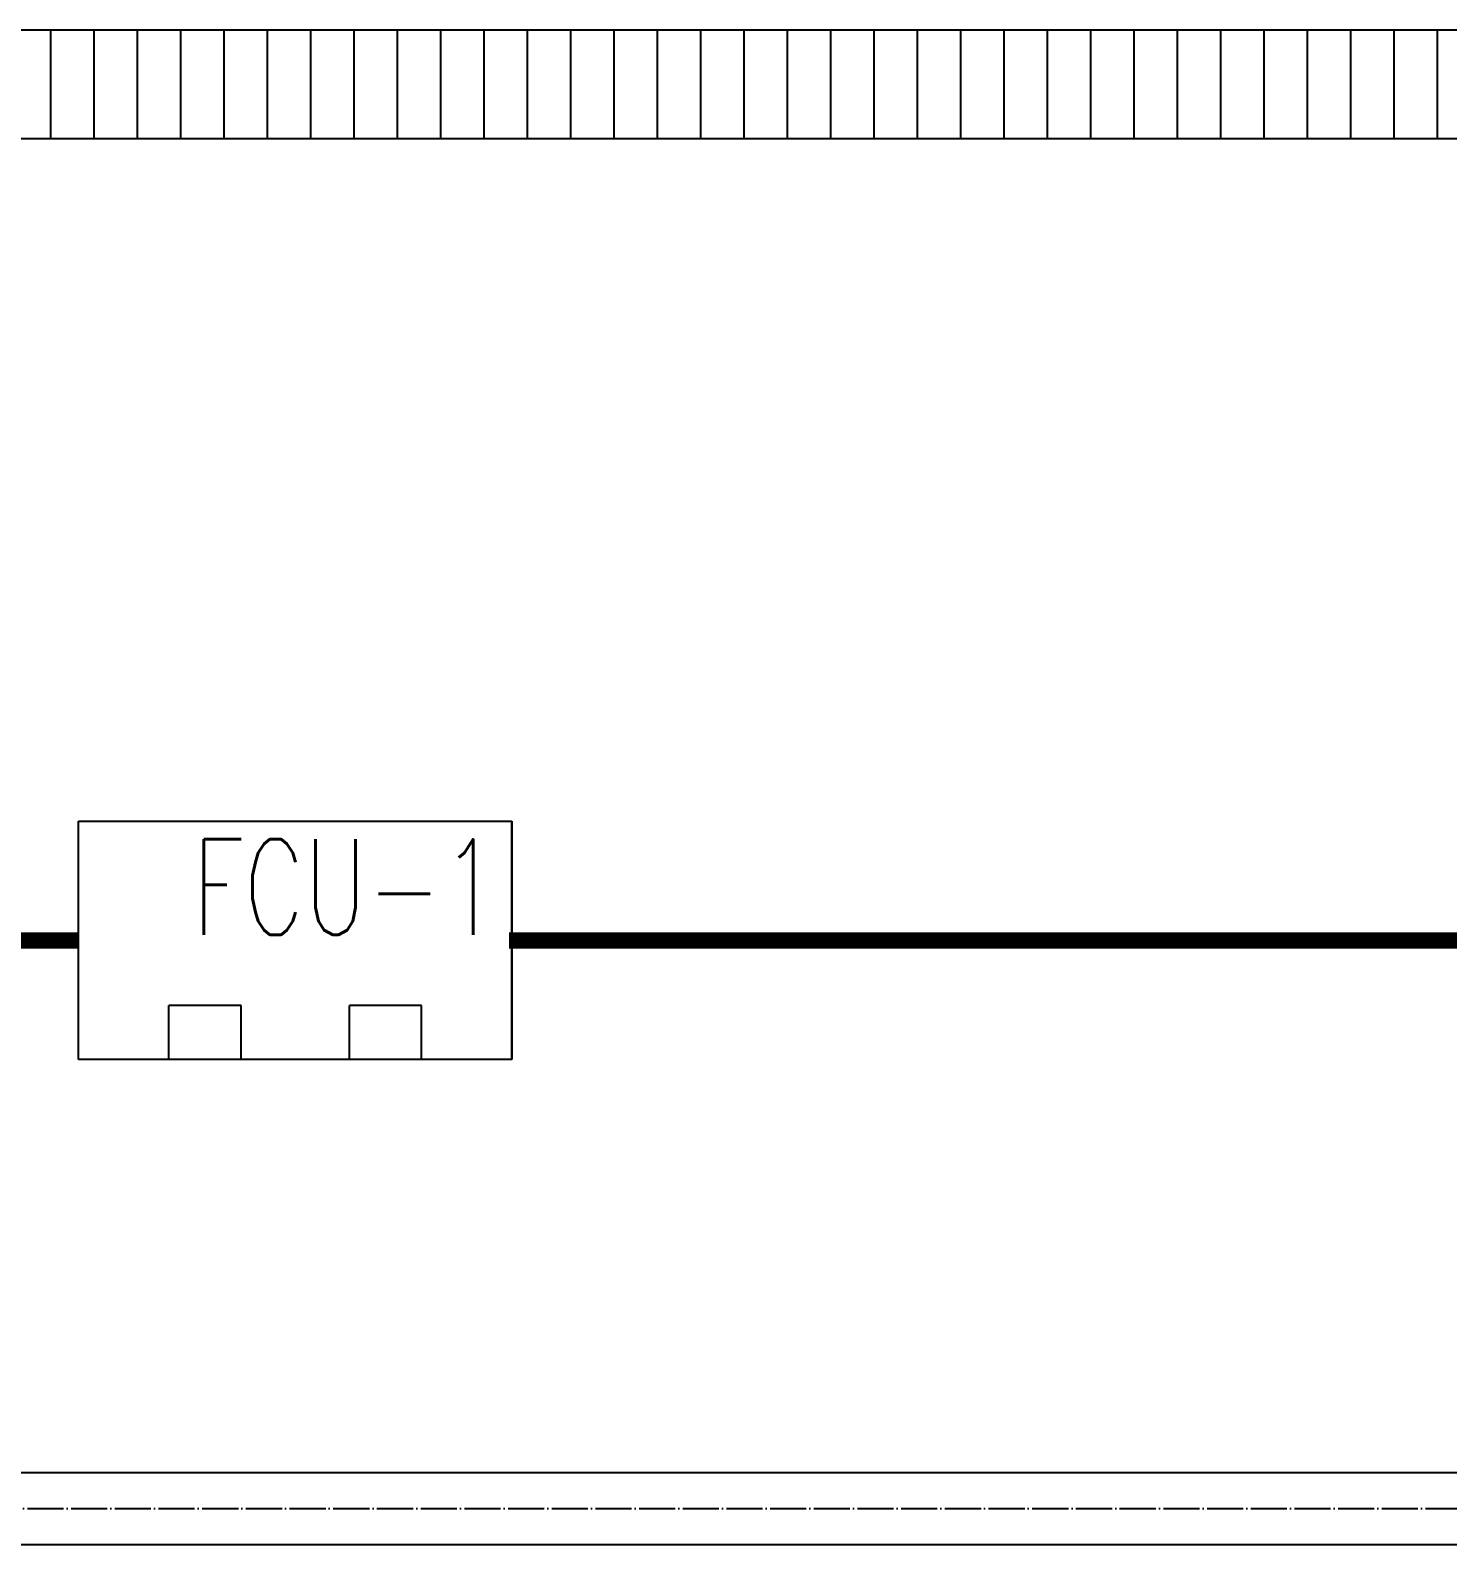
# Model space of a CAD drawing. Extents: x 815029915 to 815825525, y 579155098 to 579748855.
# Drawn here: x 815191797 to 815195722, y 579471509 to 579475702 of the extents above; entities that cross this region are included whole.
import ezdxf

# ---------------------------------------------------------------- set-up
doc = ezdxf.new("R2010")
doc.units = 0
doc.header["$LTSCALE"] = 100
doc.header["$MEASUREMENT"] = 0
doc.linetypes.add('DOTE', pattern=[2.42, 2, -0.2, 0.02, -0.2])
for name, color, linetype in [('DIM_SYMB', 3, 'Continuous'), ('H-TH_TEXT', 3, 'Continuous'), ('H-空调-VRV-设备', 7, 'Continuous'), ('电-强电平面-线缆', 3, 'Continuous'), ('电-桥架', 4, 'Continuous')]:
    doc.layers.add(name, color=color, linetype=linetype)
doc.styles.add('_TCH_DIM', font='SIMPLEX', dxfattribs={"bigfont": 'GBCBIG'})

# ---------------------------------------------------------------- blocks, each defined once
blk = doc.blocks.new('$VRV_美的$00000019')
for p, q in [((-600, 330), (600, 330)), ((-600, -330), (-600, 330)), ((600, 330), (600, -330)), ((600, -330), (600, 330)), ((-150, -180), (-350, -180)), ((-350, -330), (-350, -180)), ((-150, -330), (-150, -180)), ((350, -180), (150, -180)), ((150, -330), (150, -180)), ((350, -330), (350, -180)), ((600, -330), (-600, -330))]:
    blk.add_line(p, q)

msp = doc.modelspace()

# ---------------------------------------------------------------- linework, layer by layer
for p, q in [((815203410.6, 579475702.4), (815148180.5, 579475702.4)), ((815148180.5, 579475402.4), (815203710.6, 579475402.4))]:
    msp.add_line(p, q)
at = {"color": 252, "linetype": 'Continuous'}
for p, q in [((815191852.8, 579475702.4), (815191852.8, 579475402.4)), ((815191972.8, 579475702.4), (815191972.8, 579475402.4)), ((815192092.8, 579475702.4), (815192092.8, 579475402.4)), ((815192212.8, 579475702.4), (815192212.8, 579475402.4)), ((815192332.8, 579475702.4), (815192332.8, 579475402.4)), ((815192452.8, 579475702.4), (815192452.8, 579475402.4)), ((815192572.8, 579475702.4), (815192572.8, 579475402.4)), ((815192692.8, 579475702.4), (815192692.8, 579475402.4)), ((815192812.8, 579475702.4), (815192812.8, 579475402.4)), ((815192932.8, 579475702.4), (815192932.8, 579475402.4)), ((815193052.8, 579475702.4), (815193052.8, 579475402.4)), ((815193172.8, 579475702.4), (815193172.8, 579475402.4)), ((815193292.8, 579475702.4), (815193292.8, 579475402.4)), ((815193412.8, 579475702.4), (815193412.8, 579475402.4)), ((815193532.8, 579475702.4), (815193532.8, 579475402.4)), ((815193652.8, 579475702.4), (815193652.8, 579475402.4)), ((815193772.8, 579475702.4), (815193772.8, 579475402.4)), ((815193892.8, 579475702.4), (815193892.8, 579475402.4)), ((815194012.8, 579475702.4), (815194012.8, 579475402.4)), ((815194132.8, 579475702.4), (815194132.8, 579475402.4)), ((815194252.8, 579475702.4), (815194252.8, 579475402.4)), ((815194372.8, 579475702.4), (815194372.8, 579475402.4)), ((815194492.8, 579475702.4), (815194492.8, 579475402.4)), ((815194612.8, 579475702.4), (815194612.8, 579475402.4)), ((815194732.8, 579475702.4), (815194732.8, 579475402.4)), ((815194852.8, 579475702.4), (815194852.8, 579475402.4)), ((815194972.8, 579475702.4), (815194972.8, 579475402.4)), ((815195092.8, 579475702.4), (815195092.8, 579475402.4)), ((815195212.8, 579475702.4), (815195212.8, 579475402.4)), ((815195332.8, 579475702.4), (815195332.8, 579475402.4)), ((815195452.8, 579475702.4), (815195452.8, 579475402.4)), ((815195572.8, 579475702.4), (815195572.8, 579475402.4)), ((815195692.8, 579475702.4), (815195692.8, 579475402.4))]:
    msp.add_line(p, q, dxfattribs=at)
at = {"layer": 'DIM_SYMB'}
msp.add_lwpolyline([(815201046.4, 579475532.2, 0, 0, 0), (815178638.7, 579475532.2, 0, 80, 0), (815178938.7, 579475532.2, 0, 0, 0)], format="xyseb", dxfattribs=at)
at = {"layer": '电-强电平面-线缆', "color": 1, "linetype": 'Continuous', "const_width": 45}
for points in [[(815188704.7, 579473182.4), (815191930.4, 579473182.4)], [(815193122.5, 579473182.4), (815195930.6, 579473182.4)]]:
    msp.add_lwpolyline(points, dxfattribs=at)
at = {"layer": '电-桥架', "color": 5, "linetype": 'DOTE', "ltscale": 0.5}
msp.add_line((815184891.8, 579471609.4), (815209548.9, 579471609.4), dxfattribs=at)
at = {"layer": '电-桥架', "ltscale": 0.5}
msp.add_lwpolyline([(815209548.9, 579471509.4), (815184891.8, 579471509.4), (815184891.8, 579471709.4), (815209548.9, 579471709.4)], close=True, dxfattribs=at)

# ---------------------------------------------------------------- block references
at = {"layer": 'H-空调-VRV-设备'}
msp.add_blockref('$VRV_美的$00000019', (815192530.4, 579473182.4, 2500), dxfattribs=at)

# ---------------------------------------------------------------- texts
at = {"layer": 'H-TH_TEXT', "style": '_TCH_DIM', "width": 0.7}
msp.add_text('FCU-1', height=264.35, dxfattribs=at).set_placement((815192245.7, 579473198.2))

doc.saveas('drawing.dxf')
